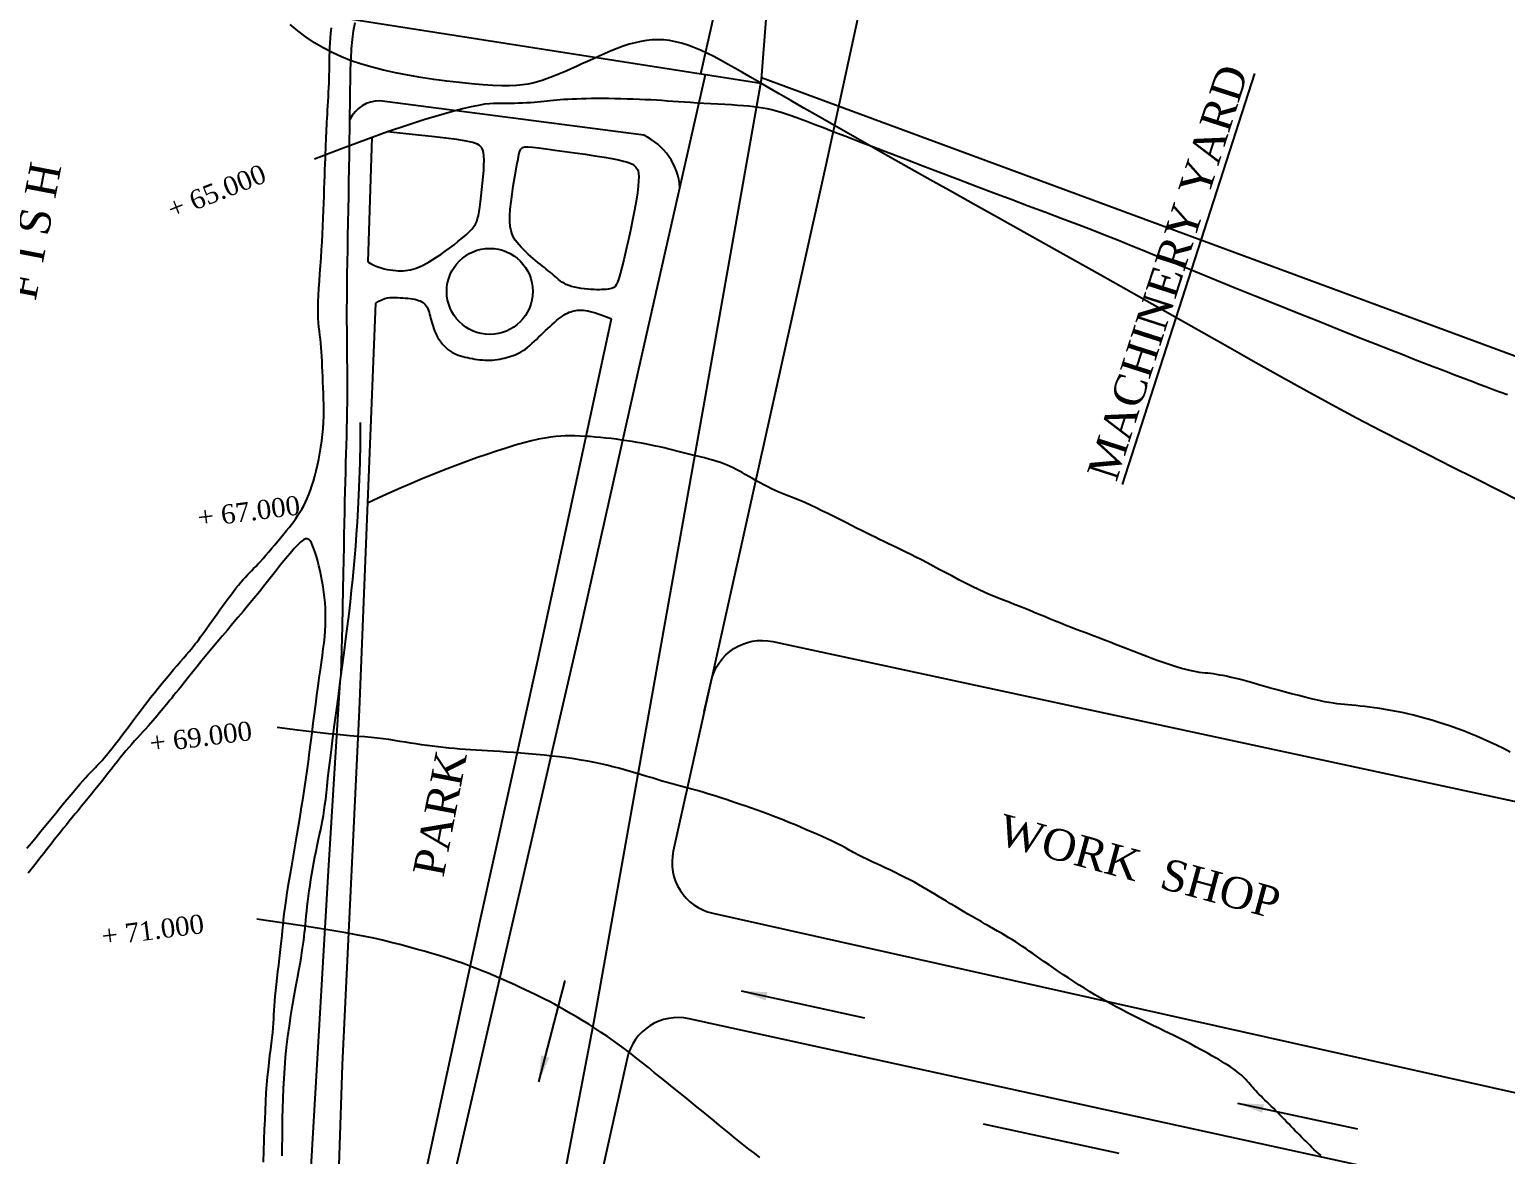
# Model space of a CAD drawing. Header units: inches. Extents: x -174 to 53028, y 1037 to 42359.
# Drawn here: x 16724 to 26914, y 15758 to 23524 of the extents above; entities that cross this region are included whole.
import ezdxf

# ---------------------------------------------------------------- set-up
doc = ezdxf.new("R2010")
doc.units = ezdxf.units.IN
doc.header["$MEASUREMENT"] = 0
for name, color, linetype in [('DIM', 5, 'Continuous'), ('DO LINE', 3, 'Continuous'), ('DWG.LINE', 10, 'Continuous'), ('TEXT', 7, 'Continuous')]:
    doc.layers.add(name, color=color, linetype=linetype)
doc.styles.get("Standard").update_dxf_attribs({"font": 'times.ttf', "height": 120})
doc.dimstyles.get("Standard").update_dxf_attribs({"dimtxt": 120, "dimasz": 96, "dimexe": 0.18, "dimexo": 0.0625, "dimgap": 0.09, "dimtad": 0, "dimtih": 1, "dimtoh": 1, "dimdec": 0, "dimzin": 0, "dimdsep": 46, "dimlunit": 3, "dimtxsty": 'Standard', "dimcen": 300, "dimclrd": 5, "dimclre": 5, "dimclrt": 4, "dimadec": 0, "dimazin": 0, "dimtfac": 1, "dimtdec": 0, "dimtofl": 0, "dimtmove": 0, "dimatfit": 3, "dimfxl": 0, "dimtolj": 1, "dimtzin": 0, "dimarcsym": 0})

msp = doc.modelspace()

# ---------------------------------------------------------------- linework, layer by layer
at = {"layer": 'DO LINE', "ltscale": 0.2}
msp.add_lwpolyline([(27012.8, 20268.3), (26859.5, 20345.7), (26703.5, 20423.9), (26544.9, 20503.3), (26383.8, 20584.4), (26220.2, 20667.4), (26054.1, 20753), (25885.5, 20841.4), (25714.6, 20933), (25541.6, 21027.5), (25366.8, 21124.3), (25190.4, 21223.1), (25012.7, 21323.3), (24834.1, 21424.5), (24654.8, 21526.2), (24475, 21628), (24295.2, 21729.4), (24116, 21830.1), (23938.2, 21929.7), (23762.4, 22027.9), (23589.6, 22124.4), (23420.3, 22218.8), (23255.4, 22310.9), (23095.5, 22400.2), (22941.5, 22486.6), (22793.8, 22569.6), (22653, 22649), (22519.6, 22724.5), (22394.1, 22795.8), (22277, 22862.5), (22168.8, 22924.5), (22070, 22981.4), (21980.8, 23033), (21900.5, 23079.8), (21828, 23122.1), (21762.1, 23160.6), (21701.9, 23195.6), (21646.1, 23227.8), (21593.7, 23257.6), (21543.6, 23285.5), (21494.9, 23311.9), (21447.4, 23336.8), (21401, 23359.7), (21355.7, 23380.7), (21311.3, 23399.3), (21268, 23415.5), (21225.5, 23429), (21183.9, 23439.6), (21143, 23447), (21102.7, 23451.5), (21062.9, 23453), (21023.3, 23451.7), (20983.8, 23447.8), (20944.2, 23441.4), (20904.3, 23432.5), (20864, 23421.4), (20823, 23408.1), (20781.7, 23393), (20740.2, 23376.5), (20698.7, 23359), (20657.6, 23340.7), (20616.9, 23322.2), (20577, 23303.7), (20538.1, 23285.6), (20500.4, 23268.2), (20463.8, 23251.7), (20428.2, 23236.1), (20393.5, 23221.4), (20359.7, 23207.6), (20326.6, 23194.8), (20294.2, 23183), (20262.4, 23172.2), (20230.9, 23162.6), (20198.6, 23154.2), (20164.5, 23147.1), (20127.3, 23141.6), (20085.7, 23137.8), (20038.7, 23135.7), (19985, 23135.7), (19923.5, 23137.7), (19853.3, 23141.9), (19775.8, 23148.3), (19692.6, 23156.7), (19605.4, 23167), (19516, 23179.1), (19425.9, 23192.8), (19336.9, 23208.1), (19250.6, 23224.9), (19168.5, 23243), (19090.5, 23262.8), (19016.3, 23284.5), (18945.7, 23308.4), (18878.2, 23334.8), (18813.5, 23364.1), (18751.4, 23396.5), (18691.4, 23432.3), (18633.4, 23471.6), (18577.4, 23514.1), (18523.3, 23559.1)], dxfattribs=at)
at = {"layer": 'DWG.LINE', "ltscale": 0.2}
for points in [[(18373.7, 6917.6), (20126.4, 14088.8), (20627.8, 16705.4), (21383.8, 20954.2), (21777.5, 23177.9), (22236.5, 29101.6), (22016.3, 38100)], [(7488.9, 25221.4), (12533.5, 24600.4), (21773.2, 23153.9)], [(18876.6, 19071.7), (18881.1, 19245.5), (18884.7, 19399.4), (18887.7, 19535.8), (18890.1, 19656.8), (18892.1, 19765), (18893.8, 19862.6), (18895.4, 19951.9), (18896.9, 20035.2), (18898.5, 20114.6), (18900.1, 20190.6), (18901.8, 20263.6), (18903.6, 20333.9), (18905.4, 20401.7), (18907.1, 20467.4), (18908.9, 20531.3), (18910.6, 20593.5), (18912.3, 20654.5), (18913.9, 20714.4), (18915.4, 20773.6), (18916.7, 20832.2), (18917.8, 20890.5), (18918.6, 20948.8), (18919.1, 21007.2), (18919.3, 21066), (18919.1, 21125.5), (18918.7, 21185.9), (18918.1, 21247.8), (18917.4, 21311.4), (18916.7, 21377), (18916.1, 21445.1), (18915.8, 21516), (18915.8, 21590), (18916.2, 21667.4), (18916.9, 21748), (18918, 21831.4), (18919.3, 21917.5), (18920.9, 22005.8), (18922.5, 22096.1), (18924.2, 22188), (18926, 22281.3), (18927.7, 22375.5), (18929.3, 22470.2), (18930.9, 22564.8), (18932.3, 22658.7), (18933.7, 22751.3), (18935, 22842), (18936.2, 22930.4), (18937.2, 23015.7), (18938.1, 23097.5), (18939.3, 23175.8), (18941, 23250.6), (18943.7, 23321.9), (18947.8, 23389.7), (18953.4, 23454), (18961.2, 23514.9), (18971.3, 23572.5)], [(16706.2, 17872.1), (16736.8, 17909.2), (16769.1, 17948.7), (16802.7, 17989.7), (16837, 18031.5), (16871.2, 18073.4), (16905, 18114.6), (16937.7, 18154.3), (16968.7, 18191.8), (16997.6, 18226.5), (17024.4, 18258.3), (17049, 18287.3), (17071.5, 18313.5), (17092.1, 18337.1), (17110.7, 18358.1), (17127.4, 18376.5), (17142.3, 18392.6), (17155.5, 18406.3), (17167.4, 18418.4), (17178.5, 18429.5), (17189.3, 18440.3), (17200.3, 18451.6), (17211.9, 18463.9), (17224.7, 18478.1), (17239.1, 18494.8), (17255.5, 18514.6), (17273.8, 18537.1), (17293.7, 18562.2), (17315, 18589.5), (17337.4, 18618.5), (17360.7, 18648.9), (17384.7, 18680.5), (17409.1, 18712.7), (17433.7, 18745.3), (17458.4, 18778.2), (17483.4, 18811.3), (17508.6, 18844.6), (17534.2, 18877.9), (17560, 18911.3), (17586.1, 18944.5), (17612.7, 18977.7), (17639.5, 19010.5), (17666.5, 19042.9), (17693.1, 19074.5), (17719, 19104.9), (17743.9, 19134), (17767.5, 19161.3), (17789.3, 19186.6), (17809, 19209.6), (17826.5, 19230.2), (17841.9, 19248.7), (17855.8, 19265.7), (17868.7, 19281.9), (17881, 19297.7), (17893.1, 19313.8), (17905.6, 19330.8), (17918.8, 19349.2), (17933.3, 19369.4), (17948.8, 19391.4), (17965.3, 19414.7), (17982.5, 19439.3), (18000.5, 19464.7), (18018.9, 19490.6), (18037.6, 19516.9), (18056.6, 19543.2), (18075.6, 19569.2), (18094.5, 19594.7), (18113.2, 19619.6), (18131.6, 19643.6), (18149.5, 19666.5), (18166.9, 19688.1), (18183.5, 19708.3), (18199.4, 19726.8), (18214.3, 19743.5), (18228.7, 19758.8), (18242.6, 19773.3), (18256.6, 19787.5), (18270.9, 19801.9), (18285.7, 19817.1), (18301.4, 19833.5), (18318.3, 19851.6), (18336.6, 19872), (18356.1, 19894.1), (18376.5, 19917.7), (18397.3, 19942.3), (18418.4, 19967.3), (18439.3, 19992.5), (18459.7, 20017.3), (18479.4, 20041.3), (18498.1, 20064.2), (18515.7, 20086.2), (18532.4, 20107.4), (18548.2, 20128.3), (18563.2, 20149), (18577.5, 20170), (18591.1, 20191.4), (18604.3, 20213.5), (18616.9, 20236.6), (18629.1, 20260.9), (18640.9, 20286.5), (18652.2, 20313.7), (18663.2, 20342.5), (18673.7, 20373.1), (18684, 20405.8), (18693.9, 20440.5), (18703.4, 20477.5), (18712.5, 20516.5), (18721.1, 20557), (18728.9, 20598.7), (18736, 20641.3), (18742.1, 20684.3), (18747.1, 20727.4), (18750.9, 20770.3), (18753.5, 20812.5), (18754.9, 20854.1), (18755.3, 20895.1), (18755, 20935.4), (18754.1, 20975), (18752.7, 21013.9), (18751.2, 21052.2), (18749.6, 21089.7), (18748, 21126.6), (18746.6, 21162.7), (18745.1, 21197.9), (18743.5, 21232.2), (18741.8, 21265.4), (18739.9, 21297.5), (18737.6, 21328.5), (18735, 21358.1), (18732, 21386.5), (18728.8, 21414.2), (18725.5, 21441.9), (18722.5, 21470.2), (18719.8, 21499.8), (18717.7, 21531.4), (18716.5, 21565.5), (18716.3, 21602.9), (18717.2, 21644.1), (18719.2, 21688.7), (18721.9, 21736.3), (18725.3, 21786.3), (18729.1, 21838.4), (18733, 21891.9), (18737, 21946.5), (18740.7, 22001.7), (18744, 22056.9), (18746.9, 22112), (18749.5, 22166.5), (18751.8, 22220.4), (18753.8, 22273.2), (18755.7, 22324.7), (18757.4, 22374.7), (18759, 22422.9), (18760.5, 22469.1), (18762.1, 22513.1), (18763.5, 22555), (18765, 22594.8), (18766.4, 22632.3), (18767.7, 22667.5), (18769, 22700.5), (18770.3, 22731.1), (18771.5, 22759.5), (18772.7, 22786), (18773.9, 22811.3), (18775.1, 22835.8), (18776.3, 22860.2), (18777.6, 22884.9), (18779.1, 22910.5), (18780.6, 22937.5), (18782.2, 22966.4), (18783.9, 22996.7), (18785.7, 23028.1), (18787.4, 23060), (18789, 23092), (18790.5, 23123.5), (18791.7, 23154.2), (18792.8, 23183.5), (18793.5, 23211.1), (18794, 23237.4), (18794.5, 23263), (18794.9, 23288.4), (18795.4, 23314), (18796.1, 23340.6), (18797, 23368.5), (18798.4, 23398.4), (18800.2, 23430.6), (18802.5, 23464.6), (18805.3, 23499.9), (18808.6, 23535.9)], [(21778.6, 23192.3), (29612.7, 20296.5)], [(26927.8, 21001), (26875, 21020.4), (26825.1, 21038.8), (26777.6, 21056.6), (26731.9, 21073.7), (26687.7, 21090.5), (26644.2, 21107.1), (26601, 21123.7), (26557.5, 21140.4), (26513, 21157.4), (26465.8, 21175.6), (26414, 21195.6), (26355.5, 21218.2), (26288.5, 21244.3), (26211.1, 21274.6), (26121.3, 21310), (26017.2, 21351.1), (25897.8, 21398.4), (25765.9, 21450.9), (25625.1, 21507), (25479.1, 21565.3), (25331.7, 21624.3), (25186.6, 21682.6), (25047.4, 21738.7), (24917.9, 21791.2), (24800.8, 21838.9), (24694.6, 21882.3), (24596.9, 21922.4), (24505.3, 21960), (24417.4, 21995.8), (24330.8, 22030.9), (24243, 22066), (24151.7, 22102), (24054.9, 22139.7), (23952.7, 22178.9), (23845.8, 22219.7), (23734.6, 22261.8), (23619.7, 22305.1), (23501.9, 22349.5), (23381.6, 22394.8), (23259.5, 22440.9), (23136.2, 22487.5), (23013.1, 22534.3), (22891.7, 22580.5), (22773.3, 22625.6), (22659.4, 22669.2), (22551.4, 22710.6), (22450.8, 22749.2), (22359.1, 22784.5), (22277.2, 22816.1), (22204.6, 22844), (22140.5, 22868.6), (22083.7, 22890.1), (22033.6, 22908.8), (21989, 22924.9), (21949, 22938.7), (21912.8, 22950.4), (21879.3, 22960.3), (21847.8, 22968.6), (21817.5, 22975.5), (21787.4, 22981.2), (21756.9, 22986), (21724.9, 22990), (21690.8, 22993.5), (21653.7, 22996.7), (21613, 22999.7), (21569.3, 23002.6), (21523.4, 23005.4), (21476, 23008.2), (21428, 23010.9), (21380.2, 23013.6), (21333.4, 23016.3), (21288.3, 23019), (21245.6, 23021.8), (21205, 23024.6), (21165.9, 23027.3), (21127.8, 23030), (21090.2, 23032.5), (21052.5, 23034.9), (21014.3, 23037.2), (20975, 23039.3), (20934.2, 23041.1), (20892.3, 23042.6), (20849.6, 23043.9), (20806.7, 23045), (20763.9, 23045.8), (20721.7, 23046.3), (20680.5, 23046.6), (20640.8, 23046.6), (20602.9, 23046.3), (20566.9, 23045.7), (20532.8, 23044.9), (20500.4, 23043.8), (20469.8, 23042.5), (20440.9, 23041.1), (20413.7, 23039.4), (20388.2, 23037.5), (20364.1, 23035.5), (20341.3, 23033.4), (20319.2, 23031.2), (20297.6, 23028.9), (20276, 23026.7), (20253.9, 23024.5), (20231.1, 23022.3), (20207.2, 23020.3), (20181.8, 23018.5), (20155.2, 23016.8), (20128, 23015.4), (20100.5, 23014.3), (20073.2, 23013.4), (20046.5, 23012.9), (20020.9, 23012.8), (19996.7, 23013), (19974.1, 23013.6), (19951.6, 23014), (19927.3, 23013.5), (19899.2, 23011.5), (19865.6, 23007.3), (19824.6, 23000.2), (19774.2, 22989.7), (19712.7, 22975), (19638.2, 22955.5), (19550, 22930.5), (19447.3, 22899.4), (19329.5, 22861.5), (19195.8, 22816.2), (19045.6, 22762.8), (18878.1, 22700.7), (18692.6, 22629.2)], [(20965.4, 22793.6), (19143.4, 23030.5)], [(19060.5, 21919.6), (19083.9, 21906.4), (19106.9, 21895.3), (19129.5, 21886.1), (19151.6, 21878.6), (19173.1, 21872.6), (19194, 21867.9), (19214.2, 21864.2), (19233.5, 21861.5), (19252, 21859.5), (19269.9, 21858.2), (19287.1, 21857.7), (19303.9, 21858), (19320.4, 21859.2), (19336.8, 21861.3), (19353.2, 21864.3), (19369.7, 21868.4), (19386.6, 21873.4), (19403.9, 21879.7), (19422.1, 21887.3), (19441.4, 21896.4), (19462.1, 21907.3), (19484.3, 21920.1), (19508.4, 21934.9), (19534.7, 21952), (19563.2, 21971.3), (19593.2, 21992.5), (19624, 22015), (19654.7, 22038.2), (19684.5, 22061.5), (19712.5, 22084.5), (19737.8, 22106.4), (19759.7, 22126.9), (19777.6, 22145.4), (19791.7, 22162.9), (19802.8, 22180.1), (19811.3, 22198.2), (19818, 22218.1), (19823.3, 22240.8), (19828, 22267.1), (19832.5, 22298.2), (19837.4, 22334.6), (19842.5, 22375.1), (19847.6, 22418.4), (19852.2, 22462.8), (19856.3, 22506.9), (19859.5, 22549.3), (19861.5, 22588.3), (19862, 22622.5), (19860.9, 22650.8), (19858, 22673.6), (19853.3, 22691.7), (19846.8, 22705.7), (19838.5, 22716.5), (19828.3, 22724.9), (19816.2, 22731.6), (19802.2, 22737.4), (19785.4, 22743), (19761.7, 22748.9), (19726.1, 22755.6), (19673.7, 22763.4), (19599.4, 22773), (19498.3, 22784.6), (19365.4, 22798.9), (19195.8, 22816.2)], [(19086.9, 22777.5), (19060.5, 21919.6)], [(18802.9, 13877.6), (18884.4, 16376.5), (19001.9, 18827.8), (19115, 21634.3)], [(19115, 21634.3), (19136.7, 21648.2), (19157.1, 21658.6), (19176.5, 21665.9), (19195.1, 21670.6), (19213, 21673.2), (19230.6, 21674.2), (19248, 21674.1), (19265.4, 21673.4), (19283, 21672.4), (19300.7, 21671.2), (19318.3, 21669.8), (19335.5, 21668.1), (19352.2, 21666.1), (19368.2, 21663.8), (19383.3, 21661), (19397.2, 21657.7), (19409.9, 21654), (19421.3, 21649.7), (19431.6, 21644.7), (19440.8, 21639), (19449, 21632.4), (19456.3, 21625), (19462.7, 21616.6), (19468.5, 21607.1), (19473.6, 21596.5), (19478.1, 21585), (19482.2, 21572.6), (19486.1, 21559.4), (19489.8, 21545.6), (19493.4, 21531.4), (19497.2, 21516.9), (19501.1, 21502.2), (19505.4, 21487.4), (19510.1, 21472.6), (19515.3, 21457.9), (19520.9, 21443.3), (19527.1, 21428.8), (19533.8, 21414.5), (19541.2, 21400.5), (19549.3, 21386.8), (19558.1, 21373.5), (19567.7, 21360.7), (19577.9, 21348.3), (19588.8, 21336.6), (19600.5, 21325.5), (19612.7, 21315.2), (19625.6, 21305.7), (19639.2, 21297.1), (19653.3, 21289.5), (19668, 21282.7), (19683.2, 21276.7), (19698.8, 21271.4), (19714.8, 21266.7), (19731.2, 21262.5), (19747.9, 21258.7), (19764.8, 21255.2), (19781.9, 21251.9), (19799.1, 21249), (19816.4, 21246.3), (19833.8, 21244.1), (19851.2, 21242.4), (19868.6, 21241.2), (19885.9, 21240.7), (19903.1, 21240.9), (19920.1, 21241.8), (19936.9, 21243.3), (19953.6, 21245.6), (19970, 21248.3), (19986.1, 21251.6), (20001.9, 21255.3), (20017.4, 21259.3), (20032.6, 21263.6), (20047.4, 21268.2), (20062, 21273.1), (20076.3, 21278.5), (20090.5, 21284.6), (20104.6, 21291.4), (20118.8, 21299.1), (20133.1, 21307.9), (20147.5, 21317.9), (20162.2, 21329.2), (20177.2, 21341.7), (20192.3, 21355.1), (20207.7, 21369.3), (20223.2, 21384), (20238.8, 21399.2), (20254.5, 21414.5), (20270.3, 21429.9), (20286.2, 21445.1), (20302, 21459.9), (20317.7, 21474.4), (20333.1, 21488.3), (20348.1, 21501.5), (20362.8, 21513.8), (20376.9, 21525.3), (20390.3, 21535.7), (20403.1, 21544.9), (20415.2, 21553), (20426.9, 21560.1), (20438.3, 21566.1), (20449.4, 21571.3), (20460.6, 21575.7), (20471.8, 21579.2), (20483.3, 21582.1), (20495.1, 21584.3), (20507.4, 21585.8), (20520.2, 21586.6), (20533.6, 21586.6), (20547.8, 21585.8), (20562.7, 21584), (20578.6, 21581.4), (20595.4, 21577.7), (20613.2, 21573.1), (20631.7, 21567.6), (20650.7, 21561.4), (20669.8, 21554.8), (20688.8, 21547.9), (20707.3, 21540.9), (20725, 21534), (20741.6, 21527.4)], [(19027.2, 13634.7), (19408.8, 15400), (19834.5, 17372.5), (20231.8, 19159.6), (20741.6, 21527.4)], [(18468.7, 15747.2), (18469.4, 15810.9), (18470, 15875.6), (18470.8, 15941.3), (18471.7, 16007.9), (18473, 16075.4), (18474.9, 16143.8), (18477.5, 16213.1), (18481, 16283.3), (18485.6, 16354.3), (18491.5, 16426.1), (18498.9, 16498.7), (18507.8, 16572), (18517.9, 16645), (18529, 16717), (18540.5, 16787), (18552.1, 16853.9), (18563.4, 16917), (18574.1, 16975.2), (18583.7, 17027.5), (18592, 17073.5), (18598.9, 17113.7), (18604.8, 17149.2), (18609.8, 17180.8), (18613.9, 17209.6), (18617.5, 17236.6), (18620.6, 17262.7), (18623.5, 17289), (18626.2, 17316.1), (18629, 17344.4), (18631.8, 17373.9), (18634.7, 17404.6), (18638, 17436.5), (18641.5, 17469.8), (18645.5, 17504.4), (18650, 17540.4), (18655.1, 17577.7), (18660.7, 17616.1), (18666.8, 17655.3), (18673.3, 17694.9), (18680.2, 17734.6), (18687.3, 17774), (18694.7, 17812.8), (18702.2, 17850.6), (18709.8, 17887.3), (18717.4, 17923), (18724.9, 17958.1), (18732.3, 17992.8), (18739.4, 18027.4), (18746.2, 18062.2), (18752.6, 18097.6), (18758.4, 18133.8), (18763.7, 18171.3), (18768.7, 18210.9), (18773.7, 18253.8), (18778.9, 18300.8), (18784.6, 18353.1), (18791.2, 18411.6), (18798.8, 18477.4), (18807.8, 18551.4), (18818.3, 18634.3), (18830.1, 18724.7), (18842.9, 18820.5), (18856.2, 18920), (18869.8, 19021.2), (18883.4, 19122.3), (18896.4, 19221.2), (18908.7, 19316.2), (18919.9, 19405.9), (18930.1, 19490.7), (18939.3, 19571.8), (18947.8, 19650.1), (18955.6, 19726.7), (18962.8, 19802.7), (18969.5, 19879), (18975.9, 19956.8), (18982.1, 20037.2), (18987.9, 20121.7), (18993.3, 20212.1), (18998.1, 20310), (19002.3, 20417.1), (19005.8, 20535.1), (19008.5, 20665.7), (19010.2, 20810.5)], [(26945.6, 18535.9), (26899.1, 18559.6), (26852.6, 18582.3), (26806.3, 18604.1), (26760.1, 18624.9), (26714.3, 18644.7), (26668.7, 18663.5), (26623.5, 18681.3), (26578.7, 18698.1), (26534.3, 18714), (26490.4, 18728.9), (26447.1, 18742.9), (26404.4, 18755.9), (26362.3, 18768), (26320.7, 18779.3), (26279.8, 18789.7), (26239.4, 18799.3), (26199.6, 18808), (26160.4, 18816), (26121.8, 18823.2), (26083.7, 18829.7), (26046.5, 18835.6), (26010.3, 18840.8), (25975.3, 18845.4), (25941.8, 18849.4), (25909.9, 18852.9), (25879.9, 18856), (25852.1, 18858.6), (25826.3, 18860.9), (25801.9, 18863.2), (25777.8, 18865.6), (25753, 18868.5), (25726.5, 18872.3), (25697.3, 18877.2), (25664.4, 18883.5), (25626.8, 18891.6), (25583.8, 18901.5), (25536.7, 18913), (25486.9, 18925.6), (25436, 18938.8), (25385.5, 18952.2), (25337, 18965.3), (25292, 18977.7), (25252, 18988.8), (25218.1, 18998.4), (25189.7, 19006.6), (25165.8, 19013.5), (25145.2, 19019.5), (25126.9, 19024.8), (25109.7, 19029.6), (25092.7, 19034.2), (25074.8, 19038.9), (25055, 19043.7), (25033.7, 19048.7), (25011.3, 19053.7), (24988.1, 19058.6), (24964.7, 19063.3), (24941.6, 19067.6), (24919, 19071.4), (24897.5, 19074.7), (24877.4, 19077.3), (24858.3, 19079.4), (24839.7, 19081.4), (24820.9, 19083.5), (24801.6, 19085.9), (24781, 19089), (24758.8, 19093.1), (24734.4, 19098.4), (24707.3, 19105.1), (24677.9, 19113.2), (24646.4, 19122.5), (24613.3, 19132.8), (24579, 19144), (24543.8, 19155.9), (24508.2, 19168.5), (24472.4, 19181.5), (24436.9, 19194.8), (24401.4, 19208.4), (24366, 19222.2), (24330.5, 19236.2), (24294.7, 19250.4), (24258.5, 19264.8), (24221.7, 19279.3), (24184.2, 19293.9), (24145.9, 19308.6), (24107, 19323.3), (24067.8, 19338.1), (24028.3, 19353), (23989, 19367.8), (23950, 19382.7), (23911.5, 19397.5), (23873.7, 19412.3), (23836.9, 19427.1), (23800.9, 19441.8), (23765.5, 19456.5), (23730.4, 19471.1), (23695.6, 19485.6), (23660.7, 19500.1), (23625.7, 19514.4), (23590.2, 19528.7), (23554.1, 19542.9), (23517.3, 19557.1), (23479.8, 19571.8), (23441.3, 19586.9), (23401.8, 19602.9), (23361.2, 19619.9), (23319.4, 19638.2), (23276.4, 19657.9), (23232, 19679.2), (23186.7, 19701.8), (23140.9, 19725.3), (23095.1, 19749.3), (23049.7, 19773.3), (23005.1, 19797), (22961.9, 19820), (22920.5, 19841.9), (22881.2, 19862.3), (22843.9, 19881.3), (22808.4, 19899.1), (22774.5, 19915.9), (22741.9, 19931.8), (22710.5, 19947), (22680, 19961.7), (22650.3, 19976), (22621, 19990.1), (22591.8, 20004.2), (22562.3, 20018.6), (22532.3, 20033.3), (22501.2, 20048.6), (22468.7, 20064.7), (22434.5, 20081.8), (22398.1, 20100.1), (22359.4, 20119.6), (22318.9, 20140), (22277.4, 20160.9), (22235.6, 20181.8), (22194.3, 20202.1), (22154.2, 20221.5), (22116.1, 20239.4), (22080.7, 20255.5), (22048.6, 20269.4), (22019.4, 20281.3), (21992.4, 20291.9), (21967.2, 20301.5), (21943.2, 20310.7), (21919.7, 20319.9), (21896.1, 20329.6), (21872, 20340.3), (21846.8, 20352.4), (21820.7, 20365.6), (21794.1, 20379.6), (21767.4, 20394.2), (21740.9, 20409), (21714.9, 20423.8), (21689.8, 20438.1), (21665.9, 20451.8), (21643.5, 20464.5), (21622.2, 20476.3), (21601.6, 20487.3), (21581.3, 20497.6), (21560.8, 20507.2), (21539.7, 20516.4), (21517.5, 20525.2), (21493.8, 20533.7), (21468.3, 20542), (21441.2, 20550.1), (21412.9, 20558.1), (21383.8, 20565.8), (21354.2, 20573.4), (21324.6, 20580.8), (21295.2, 20588.1), (21266.5, 20595.2), (21238.7, 20602.1), (21211.6, 20608.9), (21184.9, 20615.6), (21158.4, 20622.2), (21131.7, 20628.8), (21104.5, 20635.2), (21076.4, 20641.7), (21047.3, 20648.1), (21016.8, 20654.5), (20985.1, 20660.8), (20952.2, 20667.1), (20918.4, 20673.2), (20883.7, 20679), (20848.3, 20684.6), (20812.3, 20689.9), (20776, 20694.9), (20739.3, 20699.4), (20702.6, 20703.5), (20666, 20707.1), (20629.6, 20710.3), (20593.6, 20713), (20558.3, 20715.2), (20523.7, 20716.9), (20490, 20718.1), (20457.2, 20718.7), (20424.8, 20718.4), (20391.8, 20717.1), (20357.4, 20714.4), (20320.8, 20710), (20281.2, 20703.6), (20237.7, 20695), (20189.5, 20683.9), (20136, 20670), (20077.7, 20653.5), (20015.2, 20634.6), (19949.1, 20613.6), (19880.2, 20590.7), (19809, 20566), (19736.4, 20539.9), (19662.8, 20512.6), (19588.8, 20484.1), (19514.6, 20454.6), (19439.9, 20424.1), (19364.7, 20392.5), (19288.8, 20359.8), (19212.3, 20326), (19134.9, 20291), (19056.5, 20255)], [(18339.3, 15705.2), (18342.3, 15783.8), (18344.9, 15858.5), (18347.5, 15929.6), (18350, 15997.4), (18352.7, 16061.9), (18355.6, 16123.5), (18359, 16182.3), (18363, 16238.6), (18367.7, 16292.6), (18372.9, 16344.2), (18378.4, 16393.3), (18384, 16439.9), (18389.5, 16483.9), (18394.6, 16525.3), (18399.2, 16563.9), (18403.1, 16599.6), (18406.1, 16632.6), (18408.3, 16663.6), (18410.1, 16693.2), (18411.6, 16722.5), (18413.1, 16752), (18414.9, 16782.8), (18417.1, 16815.5), (18420.1, 16851), (18424, 16889.9), (18428.6, 16931.6), (18433.8, 16975.2), (18439.3, 17020), (18444.9, 17065.1), (18450.4, 17109.7), (18455.6, 17152.9), (18460.2, 17194), (18464.3, 17232.4), (18467.8, 17268.9), (18471.2, 17304.6), (18474.7, 17340.7), (18478.6, 17378.2), (18483.1, 17418.2), (18488.7, 17461.9), (18495.5, 17510.3), (18503.7, 17564.2), (18513.2, 17623), (18523.7, 17685.7), (18534.9, 17751.4), (18546.6, 17819.1), (18558.5, 17887.7), (18570.3, 17956.4), (18581.7, 18024.2), (18592.5, 18090.4), (18602.9, 18155), (18612.7, 18218.6), (18622.2, 18281.5), (18631.3, 18344.3), (18640.2, 18407.2), (18649, 18470.7), (18657.6, 18535.2), (18666.3, 18601), (18674.9, 18667.6), (18683.5, 18734.4), (18691.9, 18800.6), (18700.3, 18865.7), (18708.5, 18929.1), (18716.6, 18990.1), (18724.4, 19048), (18732, 19102.3), (18739.3, 19153.4), (18746, 19201.6), (18752.1, 19247.2), (18757.4, 19290.8), (18761.9, 19332.6), (18765.3, 19373.1), (18767.5, 19412.7), (18768.5, 19451.7), (18768.2, 19490.3), (18766.7, 19528.3), (18764.2, 19566), (18760.6, 19603.4), (18756.1, 19640.4), (18750.7, 19677.3), (18744.4, 19713.9), (18737.5, 19750.2), (18729.9, 19786), (18721.9, 19820.7), (18713.5, 19853.8), (18704.9, 19884.9), (18696.1, 19913.6), (18687.4, 19939.3), (18678.9, 19961.6), (18670.5, 19980.1), (18661.9, 19994.3), (18652.5, 20003.8), (18641.9, 20008.2), (18629.4, 20007.2), (18614.5, 20000.3), (18596.8, 19987), (18575.7, 19967.1), (18550.8, 19940.3), (18522.6, 19907.4), (18491.4, 19869.6), (18457.9, 19827.8), (18422.6, 19783.1), (18386, 19736.5), (18348.6, 19689.1), (18311, 19641.9), (18273.5, 19595.9), (18236.3, 19550.9), (18199.4, 19506.9), (18162.7, 19463.5), (18126.3, 19420.7), (18090.1, 19378.2), (18054.2, 19335.9), (18018.5, 19293.5), (17983, 19251), (17948.1, 19208.8), (17914.2, 19167.4), (17881.7, 19127.3), (17850.8, 19089.2), (17822.1, 19053.5), (17795.8, 19020.8), (17772.4, 18991.5), (17752.1, 18966.2), (17734.5, 18944.2), (17719.2, 18925.1), (17705.6, 18908.2), (17693.3, 18892.8), (17681.7, 18878.5), (17670.4, 18864.6), (17658.9, 18850.4), (17646.7, 18835.5), (17633.9, 18819.8), (17620.3, 18803.5), (17606.1, 18786.4), (17591.1, 18768.9), (17575.5, 18750.8), (17559.2, 18732.3), (17542.3, 18713.4), (17524.7, 18694.2), (17506.6, 18674.6), (17487.9, 18654.5), (17468.8, 18633.9), (17449.4, 18612.7), (17429.7, 18590.8), (17409.7, 18568.2), (17389.6, 18544.6), (17369.5, 18520.2), (17349.2, 18494.9), (17328.7, 18468.9), (17308, 18442.3), (17287, 18415.1), (17265.6, 18387.4), (17243.8, 18359.5), (17221.6, 18331.2), (17198.9, 18302.8), (17175.8, 18274.4), (17152.6, 18246), (17129.3, 18217.8), (17106.3, 18190), (17083.5, 18162.6), (17061.2, 18135.7), (17039.6, 18109.6), (17018.8, 18084.1), (16998.5, 18059.1), (16978.5, 18034.2), (16958.5, 18009.2), (16938.1, 17983.5), (16917.2, 17957), (16895.4, 17929.3), (16872.5, 17900), (16848.2, 17868.9), (16822.7, 17836.3), (16796.4, 17802.7), (16769.5, 17768.5), (16742.3, 17733.9), (16715, 17699.6)], [(18560.8, 14012), (18665.4, 15630.6), (18788.5, 17715.9), (18869.8, 19021.2)], [(25640.6, 15750.2), (25623.4, 15764.7), (25607.3, 15778.9), (25591.9, 15793), (25577.1, 15806.9), (25562.8, 15820.9), (25548.6, 15834.8), (25534.6, 15848.9), (25520.4, 15863.2), (25506, 15877.6), (25491.6, 15892.2), (25477, 15907), (25462.3, 15922), (25447.5, 15937.2), (25432.6, 15952.5), (25417.6, 15968.1), (25402.5, 15983.7), (25387.3, 15999.5), (25372.1, 16015.3), (25356.8, 16031), (25341.6, 16046.6), (25326.5, 16062), (25311.5, 16077.1), (25296.6, 16091.8), (25281.9, 16106.1), (25267.4, 16120), (25253.3, 16133.5), (25239.6, 16146.6), (25226.3, 16159.4), (25213.6, 16171.8), (25201.5, 16184), (25190.1, 16196), (25179.5, 16207.6), (25169.4, 16219.1), (25159.8, 16230.4), (25150.4, 16241.5), (25141, 16252.5), (25131.5, 16263.4), (25121.6, 16274.2), (25111.2, 16284.9), (25100.1, 16295.7), (25088.2, 16306.4), (25075.4, 16317.2), (25061.8, 16328.1), (25047.1, 16339.2), (25031.3, 16350.6), (25014.4, 16362.2), (24996.3, 16374.2), (24976.8, 16386.5), (24956.2, 16399.3), (24934.3, 16412.4), (24911.2, 16425.9), (24887, 16439.7), (24861.7, 16453.9), (24835.3, 16468.4), (24807.9, 16483.3), (24779.5, 16498.5), (24750.2, 16513.9), (24720, 16529.7), (24688.8, 16545.7), (24656.8, 16562), (24623.9, 16578.6), (24590.2, 16595.3), (24555.7, 16612.3), (24520.4, 16629.5), (24484.5, 16646.9), (24448.1, 16664.6), (24411.2, 16682.6), (24374.1, 16700.8), (24336.8, 16719.4), (24299.5, 16738.4), (24262.3, 16757.7), (24225.4, 16777.5), (24188.6, 16797.6), (24152, 16818.2), (24115.6, 16839.2), (24079.3, 16860.6), (24043, 16882.5), (24006.8, 16904.8), (23970.7, 16927.6), (23934.5, 16950.8), (23898.6, 16974.3), (23863.2, 16997.7), (23828.6, 17021), (23794.9, 17043.9), (23762.5, 17066.2), (23731.6, 17087.6), (23702.5, 17107.9), (23675.3, 17127.1), (23649.7, 17145.1), (23625.4, 17162.2), (23602, 17178.5), (23579.2, 17194.2), (23556.5, 17209.5), (23533.6, 17224.5), (23510.1, 17239.5), (23485.7, 17254.4), (23460.4, 17269.5), (23434.3, 17284.7), (23407.4, 17300.2), (23379.8, 17315.9), (23351.5, 17331.9), (23322.6, 17348.2), (23293.1, 17365), (23263.2, 17382.1), (23232.9, 17399.6), (23202.4, 17417.4), (23172, 17435.2), (23141.8, 17453.1), (23112.1, 17470.8), (23082.9, 17488.4), (23054.4, 17505.7), (23026.9, 17522.6), (22999.9, 17539.2), (22973.3, 17555.5), (22946.6, 17571.7), (22919.5, 17587.8), (22891.8, 17604), (22863, 17620.2), (22832.8, 17636.7), (22801.1, 17653.3), (22768.1, 17670.1), (22734.5, 17686.8), (22700.8, 17703.2), (22667.3, 17719.3), (22634.8, 17734.7), (22603.5, 17749.5), (22574.2, 17763.3), (22547.1, 17776), (22522.3, 17787.8), (22499.6, 17798.6), (22478.8, 17808.7), (22460, 17817.9), (22442.9, 17826.5), (22427.4, 17834.6), (22413.4, 17842.1), (22400.6, 17849.3), (22388.5, 17856.3), (22376.3, 17863.4), (22363.3, 17870.9), (22348.8, 17879), (22332, 17888), (22312.3, 17898.1), (22288.9, 17909.7), (22261.3, 17922.7), (22230, 17937.1), (22195.8, 17952.6), (22159.3, 17968.8), (22121.2, 17985.4), (22082.3, 18002.1), (22043.2, 18018.7), (22004.7, 18034.7), (21967.3, 18050), (21930.7, 18064.7), (21894.7, 18078.9), (21858.9, 18092.7), (21822.8, 18106.3), (21786.1, 18119.9), (21748.3, 18133.5), (21709.2, 18147.5), (21668.5, 18161.7), (21626.5, 18176.3), (21583.6, 18190.8), (21540.3, 18205.2), (21497.1, 18219.4), (21454.5, 18233), (21412.9, 18246), (21372.8, 18258.2), (21334.4, 18269.3), (21297.7, 18279.7), (21262.2, 18289.5), (21227.7, 18298.8), (21193.7, 18307.9), (21160, 18317), (21126.2, 18326.3), (21092.1, 18335.9), (21057.2, 18346.1), (21021.6, 18356.7), (20985.2, 18367.7), (20948.1, 18378.9), (20910.3, 18390.2), (20871.8, 18401.4), (20832.5, 18412.6), (20792.5, 18423.5), (20751.8, 18434), (20710.2, 18444.1), (20667.6, 18453.8), (20623.9, 18463.1), (20578.9, 18471.9), (20532.4, 18480.3), (20484.3, 18488.1), (20434.4, 18495.4), (20382.8, 18502.2), (20329.9, 18508.4), (20276.3, 18514.1), (20222.5, 18519.3), (20169.1, 18524.1), (20116.7, 18528.3), (20066, 18532.2), (20017.3, 18535.6), (19971.3, 18538.5), (19927.7, 18541.2), (19886, 18543.7), (19846, 18546), (19807.3, 18548.3), (19769.4, 18550.8), (19732, 18553.3), (19694.8, 18556.2), (19657.4, 18559.4), (19619.8, 18563), (19582.1, 18567), (19544.3, 18571.3), (19506.6, 18575.9), (19468.9, 18580.9), (19431.2, 18586.1), (19393.8, 18591.7), (19356.5, 18597.6), (19319.2, 18603.6), (19281.8, 18609.6), (19243.8, 18615.6), (19205.3, 18621.3), (19165.9, 18626.7), (19125.4, 18631.6), (19083.6, 18636), (19039.9, 18639.7), (18991.6, 18643.5), (18935.6, 18647.9), (18869, 18653.7), (18788.7, 18661.5), (18691.5, 18672.2), (18574.5, 18686.2), (18434.6, 18704.4)], [(21767.1, 15737.1), (21728.4, 15766.4), (21691, 15795.1), (21655.2, 15823.1), (21620.7, 15850.5), (21586.9, 15877.6), (21553.5, 15904.8), (21519.9, 15932.4), (21485.6, 15960.5), (21450.3, 15989.6), (21413.4, 16019.8), (21374.6, 16051.4), (21334.1, 16084.2), (21292.4, 16117.9), (21249.8, 16152.3), (21206.7, 16187), (21163.6, 16221.9), (21120.7, 16256.5), (21078.5, 16290.7), (21037.3, 16324.2), (20997, 16357.1), (20957.1, 16389.3), (20917.5, 16420.9), (20877.9, 16452), (20838, 16482.6), (20797.6, 16512.7), (20756.3, 16542.5), (20714, 16571.9), (20671.1, 16600.8), (20627.8, 16629), (20584.5, 16656.4), (20541.8, 16682.7), (20499.9, 16707.9), (20459.2, 16731.8), (20420.2, 16754.2), (20383.1, 16775), (20347.7, 16794.4), (20313.4, 16812.6), (20280, 16829.9), (20247, 16846.5), (20214, 16862.7), (20180.7, 16878.7), (20146.5, 16894.9), (20111.2, 16911.2), (20075, 16927.8), (20038.1, 16944.4), (20000.8, 16961), (19963.5, 16977.3), (19926.3, 16993.3), (19889.5, 17008.8), (19853.4, 17023.6), (19818.2, 17037.8), (19783.4, 17051.3), (19748.4, 17064.5), (19712.6, 17077.4), (19675.4, 17090.4), (19636.2, 17103.4), (19594.4, 17116.9), (19549.4, 17130.9), (19500.8, 17145.5), (19449, 17160.7), (19394.5, 17176.1), (19337.9, 17191.7), (19279.7, 17207), (19220.6, 17222), (19160.9, 17236.3), (19101.4, 17249.9), (19041.7, 17262.6), (18978.6, 17274.9), (18907.8, 17287.6), (18825.2, 17301.4), (18726.7, 17317.1), (18608.2, 17335.3), (18465.5, 17356.8), (18294.5, 17382.2)], [(23308.9, 15969.9), (24245.4, 15766.7)]]:
    msp.add_lwpolyline(points, dxfattribs=at)
for points in [[(21359, 23218.8), (22196, 26938), (22781, 29636.2), (23210.6, 31495.8, 0.3383764), (22849.7, 32292.3), (17978.4, 34907.6, 0.3744277), (17440.5, 34785.1), (10201.3, 24865.4), (9627.8, 15147.2, 0.3701544), (10100.7, 14525.3), (18387.6, 12744.4, 0.4097586), (19098.3, 13196), (20524.7, 19374.1), (20926.2, 21161), (21391.7, 23213.7)], [(24255.2, 31968.6), (22222.4, 22587.5), (21168.3, 17852.4, 0.4139832), (21441.2, 17422.9), (27520.5, 16064.4, 0.4069312), (27948.2, 16328.5), (29202.6, 21350.5), (29900, 24150.5), (30820.3, 27723.9)], [(21382.8, 18816.1), (21429.3, 19025, -0.4121573), (21856.5, 19298.7), (27977.8, 17981, -0.4238357), (28251.3, 17541.9), (28178.1, 17248.8)], [(20457.6, 14660.1), (26825.1, 13269.6, 0.4118774), (27253, 13541.7), (27571.7, 14947, 0.4164894), (27297.5, 15378.3), (21277.9, 16694.3, 0.4130937), (20849.6, 16420.8), (20034.9, 12761.4, 0.4163758), (20310.6, 12331.2), (26178.3, 11070.2, 0.4014742), (26743.6, 11418.2), (27014.3, 12455.4, 0.4260787), (26742.8, 12898), (20608.5, 14237.8, 0.4130348), (20323, 14055.5), (20142.8, 13246.3)]]:
    msp.add_lwpolyline(points, format="xyb", dxfattribs=at)
msp.add_lwpolyline([(20745.3, 22632.6), (20789.9, 22624), (20824.9, 22615.9), (20851.7, 22608.4), (20871.6, 22601.3), (20886.1, 22594.4), (20896.4, 22587.6), (20903.9, 22580.7), (20910, 22573.7), (20915.7, 22566.2), (20920.9, 22557), (20925.3, 22544.9), (20928.4, 22528.7), (20929.9, 22506.9), (20929.3, 22478.3), (20926.3, 22441.7), (20920.5, 22395.7), (20911.6, 22339.8), (20900.2, 22275.9), (20886.8, 22206.8), (20872.2, 22135.3), (20856.9, 22064.2), (20841.6, 21996.1), (20826.9, 21933.9), (20813.4, 21880.2), (20801.7, 21837.1), (20791.5, 21804), (20782.5, 21779.4), (20774.2, 21761.9), (20766.2, 21750.3), (20758.2, 21743), (20749.8, 21738.7), (20740.6, 21735.9), (20730.3, 21733.7), (20718.7, 21731.7), (20705.9, 21730), (20691.8, 21728.7), (20676.3, 21727.8), (20659.4, 21727.4), (20641.1, 21727.4), (20621.3, 21728), (20600, 21729.2), (20577.7, 21731), (20554.7, 21733.4), (20531.6, 21736.6), (20508.8, 21740.5), (20486.7, 21745.1), (20465.9, 21750.6), (20446.7, 21756.9), (20429.5, 21764), (20414.1, 21771.9), (20400.2, 21780.4), (20387.4, 21789.5), (20375.5, 21799), (20364.1, 21808.7), (20352.9, 21818.6), (20341.6, 21828.6), (20329.9, 21838.5), (20317.8, 21848.5), (20305.1, 21858.7), (20292, 21869.1), (20278.3, 21879.9), (20264, 21891.2), (20249.1, 21903), (20233.6, 21915.6), (20217.4, 21928.9), (20200.9, 21943), (20184.1, 21957.6), (20167.2, 21972.8), (20150.5, 21988.4), (20134.2, 22004.2), (20118.5, 22020.3), (20103.6, 22036.5), (20089.7, 22052.8), (20077, 22070), (20065.8, 22088.8), (20056.3, 22110.1), (20048.8, 22134.8), (20043.5, 22163.6), (20040.7, 22197.4), (20040.6, 22237.1), (20043.3, 22282.9), (20048.3, 22333.5), (20055.2, 22387), (20063.3, 22441.3), (20072, 22494.6), (20080.9, 22545), (20089.2, 22590.6), (20096.5, 22629.4), (20102.5, 22659.9), (20108.5, 22682.7), (20116.3, 22698.6), (20127.3, 22708.4), (20143.5, 22713.2), (20166.3, 22713.7), (20197.4, 22710.9), (20238.6, 22705.7), (20290.7, 22698.9), (20351.7, 22690.8), (20418.7, 22681.8), (20488.9, 22672.1), (20559.5, 22662.1), (20627.6, 22652), (20690.5, 22642)], close=True, dxfattribs=at)
msp.add_circle((19901.7, 21715.8), 297, dxfattribs=at)
for centre, radius, start, end in [((19137.2, 22808.5), 222.1, 88.41356, 155.10057), ((20777.9, 22397.5), 438.3, 4.68849, 64.66947)]:
    msp.add_arc(centre, radius, start, end, dxfattribs=at)

# ---------------------------------------------------------------- texts
at = {"layer": 'TEXT', "ltscale": 0.2}
for s, height, rotation, p in [('%%UMACHINERY YARD', 216, 72.15074, (24227.7, 20394.9)), ('F I S H', 216, 79.1486, (16766.2, 21645.6)), ('+ 65.000', 132, 21.63569, (17710.1, 22213.6)), ('+ 67.000', 132, 7.23198, (17893.5, 20087.1)), ('+ 69.000', 132, 7.23198, (17561.9, 18530.2)), ('PARK', 216, 79.1486, (19581.4, 17664)), ('WORK  SHOP', 216, 344.86749, (23396.3, 17902.1)), ('+ 71.000', 132, 7.23198, (17230.5, 17197.5))]:
    msp.add_text(s, height=height, rotation=rotation, dxfattribs=at).set_placement(p)

# ---------------------------------------------------------------- leaders
at = {"layer": 'DIM', "ltscale": 0.2}
for points in [[(20239.3, 16259.6), (20422.4, 16959)], [(21637.1, 16887.6), (22488.5, 16700.8)], [(25064.8, 16112.4), (25892.4, 15933.6)]]:
    msp.add_leader(points, dimstyle='Standard', override={"dimasz": 180}, dxfattribs=at)

doc.saveas('drawing.dxf')
